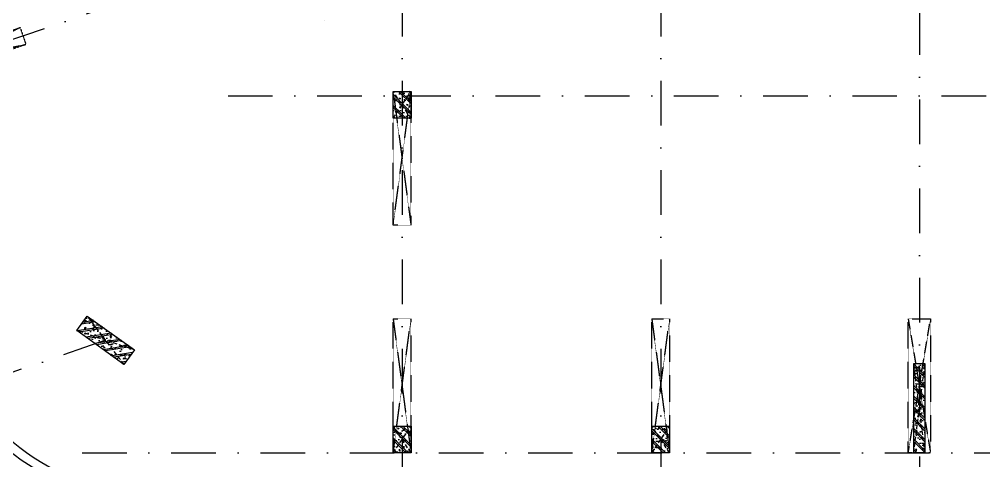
# Model space of a CAD drawing. Header units: millimetres. Extents: x -146681 to 1327256, y -72704 to 46237.
# Drawn here: x 680931 to 702558, y -32239 to -22349 of the extents above; entities that cross this region are included whole.
import ezdxf

# ---------------------------------------------------------------- set-up
doc = ezdxf.new("R2010")
doc.units = ezdxf.units.MM
doc.header["$MEASUREMENT"] = 0
for name, pattern in [('DASHDOT', [1, 0.5, -0.25, 0, -0.25]), ('DASHED', [4.5, 3, -1.5]), ('HIDDEN', [0.375, 0.25, -0.125])]:
    doc.linetypes.add(name, pattern=pattern)
for name, color, linetype in [('ccu11-Khuat', 9, 'DASHED'), ('KT-Luoi truc South Tower', 8, 'DASHDOT'), ('ST_MBDV Cot vach 220805$0$AUDIT_I_220805193045-5', 6, 'Continuous'), ('Xref_ST_MBDV Cot vach 30.7.2022|Xref_ST_MBDV Cot vach 30.7.2022|Xref_ST_MBDV Cot vach 30.7.2022|Xref_ST_MBDV Cot vach 30.7.2022|KC-Betong', 6, 'Continuous')]:
    doc.layers.add(name, color=color, linetype=linetype)
doc.layers.add('KT-Kich thuoc', color=159, linetype='Continuous', lineweight=18)

# ---------------------------------------------------------------- blocks, each defined once
blk = doc.blocks.new('Asix South Tower')
at = {"layer": 'KT-Luoi truc South Tower', "ltscale": 2000}
for p, q in [((-63417.87490314851, 64041.05673921612), (-47197.033225185, 17057.91526714839)), ((-33923.04987985664, 33491.90586446488), (-33923.04987985664, -4459.122004229663)), ((-45523.04987985664, 29903.76265438795), (-45523.04987985664, -4459.122004229663)), ((-39723.04987985664, 29903.76265438795), (-39723.04987985664, -4459.122004229663)), ((-45988.04467573483, 19684.58528915682), (-99978.07436427358, 1044.628550211004)), ((-49426.19052041019, 15570.41457926968), (10118.78413107293, 15570.41464694744)), ((-52170.8187159393, 10095.27362513065), (-96381.50558299036, -5168.38329681399)), ((-52698.1493129367, 7570.414579271775), (10118.78413107782, 7570.414646945297))]:
    blk.add_line(p, q, dxfattribs=at)
blk = doc.blocks.new('*U217')
h = blk.add_hatch()
h.set_pattern_fill('VATLIEU04', color=250, scale=40, style=0, pattern_type=2)
h.set_pattern_definition([(49.99999999999999, (-549.9999999999874, 1350.000000000006), (286.9040730403014, -25.10085399303804), [30, -330]), (355, (-549.9999999999874, 1350.000000000006), (-55.50053344520001, 300.8768534800047), [24, -264]), (100.4514, (-526.0913279999874, 1347.908264000006), (231.4037526856086, 275.7758168243814), [25.496076, -280.4568448]), (46.18420000000001, (-549.9999999999874, 1430.000000000006), (426.8964194502578, -66.20760573160723), [45, -495]), (96.6356, (-514.4253019999873, 1424.482677200006), (373.8650822194813, 389.6471483601767), [38.2441152, -420.6852]), (351.1842, (-549.9999999999874, 1430.000000000006), (373.8647780534509, 389.6474403701299), [36, -396]), (21, (-509.9999999999874, 1410.000000000006), (238.7628208473847, -161.0475562661355), [30, -330]), (326.0000000000001, (-509.9999999999874, 1410.000000000006), (97.32613276863269, 290.0600180187412), [24, -264]), (71.4514, (-490.1031067999874, 1396.579357600006), (336.089051432596, 129.012198683981), [25.496076, -280.4568448]), (37.50000000000001, (-549.9999999999874, 1350.000000000006), (4.863942126916267, 133.1575415325246), [0, -260.8, 0, -268, 0, -265]), (7.499999999999999, (-549.9999999999874, 1350.000000000006), (105.2278149768594, 157.7646847529441), [0, -152.8, 0, -254.8, 0, -101]), (327.5, (-639.1999999999874, 1350.000000000006), (213.5289744689636, -9.021948693751902), [0, -100, 0, -312, 0, -414]), (317.5, (-679.1999999999874, 1350.000000000006), (233.2744677369545, 40.04199293292709), [0, -130, 0, -207.2, 0, -294]), (45, (-549.9999999999874, 1350.000000000006), (-120.2081528017131, 120.2081528017131), []), (45, (-549.9999999999874, 1399.000000000006), (-120.2081528017131, 120.2081528017131), [])])
h.paths.add_polyline_path([(-475, -474.9999999999998), (-75, -475.0000000000038), (-74.99999999998738, 825.0000000000059), (-474.9999999999874, 825.00000000001)])
at = {"color": 6, "ltscale": 0.25}
blk.add_lwpolyline([(-475, -474.9999999999998), (-75, -475.0000000000038), (-74.99999999998738, 825.0000000000059), (-474.9999999999874, 825.00000000001)], close=True, dxfattribs=at)
at = {"layer": 'Defpoints', "linetype": 'ByBlock', "ltscale": 30}
for p, q in [((-75, -475.0000000000038), (-474.9999999999874, 825.00000000001)), ((-475, -474.9999999999998), (-74.99999999998738, 825.0000000000059))]:
    blk.add_line(p, q, dxfattribs=at)
blk = doc.blocks.new('*U325')
h = blk.add_hatch()
h.set_pattern_fill('VATLIEU04', color=250, scale=40, style=0, pattern_type=2)
h.set_pattern_definition([(49.99999999999999, (-549.9999999999942, 649.9999999999914), (286.9040730403014, -25.10085399303804), [30, -330]), (355, (-549.9999999999942, 649.9999999999914), (-55.50053344520001, 300.8768534800047), [24, -264]), (100.4514, (-526.0913279999942, 647.908263999991), (231.4037526856086, 275.7758168243814), [25.496076, -280.4568448]), (46.18420000000001, (-549.9999999999942, 729.9999999999914), (426.8964194502578, -66.20760573160723), [45, -495]), (96.6356, (-514.4253019999941, 724.482677199991), (373.8650822194813, 389.6471483601767), [38.2441152, -420.6852]), (351.1842, (-549.9999999999942, 729.9999999999914), (373.8647780534509, 389.6474403701299), [36, -396]), (21, (-509.9999999999942, 709.9999999999914), (238.7628208473847, -161.0475562661355), [30, -330]), (326.0000000000001, (-509.9999999999942, 709.9999999999914), (97.32613276863269, 290.0600180187412), [24, -264]), (71.4514, (-490.1031067999942, 696.579357599991), (336.089051432596, 129.012198683981), [25.496076, -280.4568448]), (37.50000000000001, (-549.9999999999942, 649.9999999999914), (4.863942126916267, 133.1575415325246), [0, -260.8, 0, -268, 0, -265]), (7.499999999999999, (-549.9999999999942, 649.9999999999914), (105.2278149768594, 157.7646847529441), [0, -152.8, 0, -254.8, 0, -101]), (327.5, (-639.1999999999942, 649.9999999999914), (213.5289744689636, -9.021948693751902), [0, -100, 0, -312, 0, -414]), (317.5, (-679.1999999999942, 649.9999999999914), (233.2744677369545, 40.04199293292709), [0, -130, 0, -207.2, 0, -294]), (45, (-549.9999999999942, 649.9999999999914), (-120.2081528017131, 120.2081528017131), []), (45, (-549.9999999999942, 698.9999999999914), (-120.2081528017131, 120.2081528017131), [])])
h.paths.add_polyline_path([(-475, -474.9999999999998), (-75, -475.0000000000038), (-74.9999999999942, 124.9999999999914), (-474.9999999999942, 124.9999999999955)])
at = {"color": 6, "ltscale": 0.25}
blk.add_lwpolyline([(-475, -474.9999999999998), (-75, -475.0000000000038), (-74.9999999999942, 124.9999999999914), (-474.9999999999942, 124.9999999999955)], close=True, dxfattribs=at)
at = {"layer": 'Defpoints', "linetype": 'ByBlock', "ltscale": 30}
for p, q in [((-75, -475.0000000000038), (-474.9999999999942, 124.9999999999955)), ((-475, -474.9999999999998), (-74.9999999999942, 124.9999999999914))]:
    blk.add_line(p, q, dxfattribs=at)
blk = doc.blocks.new('*U326')
h = blk.add_hatch()
h.set_pattern_fill('VATLIEU04', color=250, scale=40, style=0, pattern_type=2)
h.set_pattern_definition([(49.99999999999999, (-699.999999999988, 2050.000000001254), (286.9040730403014, -25.10085399303804), [30, -330]), (355, (-699.999999999988, 2050.000000001254), (-55.50053344520001, 300.8768534800047), [24, -264]), (100.4514, (-676.0913279999879, 2047.908264001254), (231.4037526856086, 275.7758168243814), [25.496076, -280.4568448]), (46.18420000000001, (-699.999999999988, 2130.000000001254), (426.8964194502578, -66.20760573160723), [45, -495]), (96.6356, (-664.4253019999878, 2124.482677201254), (373.8650822194813, 389.6471483601767), [38.2441152, -420.6852]), (351.1842, (-699.999999999988, 2130.000000001254), (373.8647780534509, 389.6474403701299), [36, -396]), (21, (-659.999999999988, 2110.000000001254), (238.7628208473847, -161.0475562661355), [30, -330]), (326.0000000000001, (-659.999999999988, 2110.000000001254), (97.32613276863269, 290.0600180187412), [24, -264]), (71.4514, (-640.1031067999879, 2096.579357601254), (336.089051432596, 129.012198683981), [25.496076, -280.4568448]), (37.50000000000001, (-699.999999999988, 2050.000000001254), (4.863942126916267, 133.1575415325246), [0, -260.8, 0, -268, 0, -265]), (7.499999999999999, (-699.999999999988, 2050.000000001254), (105.2278149768594, 157.7646847529441), [0, -152.8, 0, -254.8, 0, -101]), (327.5, (-789.199999999988, 2050.000000001254), (213.5289744689636, -9.021948693751902), [0, -100, 0, -312, 0, -414]), (317.5, (-829.199999999988, 2050.000000001254), (233.2744677369545, 40.04199293292709), [0, -130, 0, -207.2, 0, -294]), (45, (-699.999999999988, 2050.000000001254), (-120.2081528017131, 120.2081528017131), []), (45, (-699.999999999988, 2099.000000001254), (-120.2081528017131, 120.2081528017131), [])])
h.paths.add_polyline_path([(-475, -474.9999999999998), (-225.0000000000073, -475.0000000000023), (-224.9999999999879, 1525.000000001254), (-474.9999999999806, 1525.000000001257)])
at = {"color": 6, "ltscale": 0.25}
blk.add_lwpolyline([(-475, -474.9999999999998), (-225.0000000000073, -475.0000000000023), (-224.9999999999879, 1525.000000001254), (-474.9999999999806, 1525.000000001257)], close=True, dxfattribs=at)
at = {"layer": 'Defpoints', "linetype": 'ByBlock', "ltscale": 30}
for p, q in [((-225.0000000000073, -475.0000000000023), (-474.9999999999806, 1525.000000001257)), ((-475, -474.9999999999998), (-224.9999999999879, 1525.000000001254))]:
    blk.add_line(p, q, dxfattribs=at)
blk = doc.blocks.new('*U324')
h = blk.add_hatch()
h.set_pattern_fill('VATLIEU04', color=250, scale=40, style=0, pattern_type=2)
h.set_pattern_definition([(49.99999999999999, (-549.9999999999942, 650.0000000004525), (286.9040730403014, -25.10085399303804), [30, -330]), (355, (-549.9999999999942, 650.0000000004525), (-55.50053344520001, 300.8768534800047), [24, -264]), (100.4514, (-526.0913279999942, 647.9082640004522), (231.4037526856086, 275.7758168243814), [25.496076, -280.4568448]), (46.18420000000001, (-549.9999999999942, 730.0000000004525), (426.8964194502578, -66.20760573160723), [45, -495]), (96.6356, (-514.4253019999941, 724.4826772004521), (373.8650822194813, 389.6471483601767), [38.2441152, -420.6852]), (351.1842, (-549.9999999999942, 730.0000000004525), (373.8647780534509, 389.6474403701299), [36, -396]), (21, (-509.9999999999942, 710.0000000004525), (238.7628208473847, -161.0475562661355), [30, -330]), (326.0000000000001, (-509.9999999999942, 710.0000000004525), (97.32613276863269, 290.0600180187412), [24, -264]), (71.4514, (-490.1031067999942, 696.5793576004521), (336.089051432596, 129.012198683981), [25.496076, -280.4568448]), (37.50000000000001, (-549.9999999999942, 650.0000000004525), (4.863942126916267, 133.1575415325246), [0, -260.8, 0, -268, 0, -265]), (7.499999999999999, (-549.9999999999942, 650.0000000004525), (105.2278149768594, 157.7646847529441), [0, -152.8, 0, -254.8, 0, -101]), (327.5, (-639.1999999999942, 650.0000000004525), (213.5289744689636, -9.021948693751902), [0, -100, 0, -312, 0, -414]), (317.5, (-679.1999999999942, 650.0000000004525), (233.2744677369545, 40.04199293292709), [0, -130, 0, -207.2, 0, -294]), (45, (-549.9999999999942, 650.0000000004525), (-120.2081528017131, 120.2081528017131), []), (45, (-549.9999999999942, 699.0000000004525), (-120.2081528017131, 120.2081528017131), [])])
h.paths.add_polyline_path([(-475, -474.9999999999998), (-75, -475.0000000000038), (-74.9999999999942, 125.0000000004525), (-474.9999999999942, 125.0000000004566)])
at = {"color": 6, "ltscale": 0.25}
blk.add_lwpolyline([(-475, -474.9999999999998), (-75, -475.0000000000038), (-74.9999999999942, 125.0000000004525), (-474.9999999999942, 125.0000000004566)], close=True, dxfattribs=at)
at = {"layer": 'Defpoints', "linetype": 'ByBlock', "ltscale": 30}
for p, q in [((-75, -475.0000000000038), (-474.9999999999942, 125.0000000004566)), ((-475, -474.9999999999998), (-74.9999999999942, 125.0000000004525))]:
    blk.add_line(p, q, dxfattribs=at)
blk = doc.blocks.new('*U386')
at = {"color": 6, "linetype": 'HIDDEN', "ltscale": 10}
for p, q in [((-74.9999999999709, 2524.999999999996), (-475, -474.9999999999998)), ((-75, -475.0000000000038), (-474.9999999999709, 2525))]:
    blk.add_line(p, q, dxfattribs=at)
blk.add_lwpolyline([(-475, -474.9999999999998), (-75, -475.0000000000038), (-74.9999999999709, 2524.999999999996), (-474.9999999999709, 2525)], close=True, dxfattribs=at)
blk = doc.blocks.new('*U388')
at = {"color": 6, "linetype": 'HIDDEN', "ltscale": 10}
for p, q in [((-74.9999999999709, 2524.999999999996), (-475, -474.9999999999998)), ((-75, -475.0000000000038), (-474.9999999999709, 2525))]:
    blk.add_line(p, q, dxfattribs=at)
blk.add_lwpolyline([(-475, -474.9999999999998), (-75, -475.0000000000038), (-74.9999999999709, 2524.999999999996), (-474.9999999999709, 2525)], close=True, dxfattribs=at)
blk = doc.blocks.new('*U389')
at = {"color": 6, "linetype": 'HIDDEN', "ltscale": 10}
for p, q in [((-74.9999999999709, 2524.999999999996), (-475, -474.9999999999998)), ((-75, -475.0000000000038), (-474.9999999999709, 2525))]:
    blk.add_line(p, q, dxfattribs=at)
blk.add_lwpolyline([(-475, -474.9999999999998), (-75, -475.0000000000038), (-74.9999999999709, 2524.999999999996), (-474.9999999999709, 2525)], close=True, dxfattribs=at)
blk = doc.blocks.new('*U390')
at = {"color": 6, "linetype": 'HIDDEN', "ltscale": 10}
for p, q in [((-74.9999999999709, 2524.999999999996), (-475, -474.9999999999998)), ((-75, -475.0000000000038), (-474.9999999999709, 2525))]:
    blk.add_line(p, q, dxfattribs=at)
blk.add_lwpolyline([(-475, -474.9999999999998), (-75, -475.0000000000038), (-74.9999999999709, 2524.999999999996), (-474.9999999999709, 2525)], close=True, dxfattribs=at)
blk = doc.blocks.new('*U380')
at = {"color": 6, "linetype": 'HIDDEN', "ltscale": 10}
for p, q in [((25.0000000000291, 2524.999999999995), (-475, -474.9999999999998)), ((25, -475.0000000000047), (-474.9999999999709, 2525))]:
    blk.add_line(p, q, dxfattribs=at)
blk.add_lwpolyline([(-475, -474.9999999999998), (25, -475.0000000000047), (25.0000000000291, 2524.999999999995), (-474.9999999999709, 2525)], close=True, dxfattribs=at)
blk = doc.blocks.new('*U50')
h = blk.add_hatch()
h.set_pattern_fill('VATLIEU04', color=250, scale=40, style=0, pattern_type=2)
h.set_pattern_definition([(49.99999999999999, (-549.9999999999873, 1349.999999999996), (286.9040730403014, -25.10085399303804), [30, -330]), (355, (-549.9999999999873, 1349.999999999996), (-55.50053344520001, 300.8768534800047), [24, -264]), (100.4514, (-526.0913279999872, 1347.908263999996), (231.4037526856086, 275.7758168243814), [25.496076, -280.4568448]), (46.18420000000001, (-549.9999999999873, 1429.999999999996), (426.8964194502578, -66.20760573160723), [45, -495]), (96.6356, (-514.4253019999871, 1424.482677199996), (373.8650822194813, 389.6471483601767), [38.2441152, -420.6852]), (351.1842, (-549.9999999999873, 1429.999999999996), (373.8647780534509, 389.6474403701299), [36, -396]), (21, (-509.9999999999874, 1409.999999999996), (238.7628208473847, -161.0475562661355), [30, -330]), (326.0000000000001, (-509.9999999999874, 1409.999999999996), (97.32613276863269, 290.0600180187412), [24, -264]), (71.4514, (-490.1031067999874, 1396.579357599996), (336.089051432596, 129.012198683981), [25.496076, -280.4568448]), (37.50000000000001, (-549.9999999999873, 1349.999999999996), (4.863942126916267, 133.1575415325246), [0, -260.8, 0, -268, 0, -265]), (7.499999999999999, (-549.9999999999873, 1349.999999999996), (105.2278149768594, 157.7646847529441), [0, -152.8, 0, -254.8, 0, -101]), (327.5, (-639.1999999999873, 1349.999999999996), (213.5289744689636, -9.021948693751902), [0, -100, 0, -312, 0, -414]), (317.5, (-679.1999999999873, 1349.999999999996), (233.2744677369545, 40.04199293292709), [0, -130, 0, -207.2, 0, -294]), (45, (-549.9999999999873, 1349.999999999996), (-120.2081528017131, 120.2081528017131), []), (45, (-549.9999999999873, 1398.999999999996), (-120.2081528017131, 120.2081528017131), [])])
h.paths.add_polyline_path([(-475, -474.9999999999998), (-75, -475.0000000000038), (-74.99999999998738, 824.9999999999959), (-474.9999999999874, 825)])
at = {"color": 6, "ltscale": 0.25}
blk.add_lwpolyline([(-475, -474.9999999999998), (-75, -475.0000000000038), (-74.99999999998738, 824.9999999999959), (-474.9999999999874, 825)], close=True, dxfattribs=at)
at = {"layer": 'Defpoints', "linetype": 'ByBlock', "ltscale": 30}
for p, q in [((-75, -475.0000000000038), (-474.9999999999874, 825)), ((-475, -474.9999999999998), (-74.99999999998738, 824.9999999999959))]:
    blk.add_line(p, q, dxfattribs=at)
blk = doc.blocks.new('MBCV-T37')
at = {"layer": 'ST_MBDV Cot vach 220805$0$AUDIT_I_220805193045-5', "linetype": 'ByBlock', "xscale": -1}
for name, p, rotation in [('*U325', (-12025.06222802144, -1924.819758567101, -1.42952949676547e-05), 359.9999999999985), ('*U217', (-18415.85277194134, -7700.422258894017, 6.165316647165119e-05), 54.35941822448696), ('*U326', (-500.0622280213283, -9424.819758564932, -1.429529496787675e-05), 359.9999999999985), ('*U324', (-12025.06222802133, -9424.819758565747, -1.429529496765471e-05), 359.9999999999985), ('*U325', (-6225.062228021445, -9424.81975856534, -1.429529496765471e-05), 359.9999999999985)]:
    blk.add_blockref(name, p, dxfattribs=dict(at, rotation=rotation))
at = {"layer": 'Xref_ST_MBDV Cot vach 30.7.2022|Xref_ST_MBDV Cot vach 30.7.2022|Xref_ST_MBDV Cot vach 30.7.2022|Xref_ST_MBDV Cot vach 30.7.2022|KC-Betong', "linetype": 'ByBlock'}
for name, p, xscale, rotation in [('*U388', (-22726.56526222848, -1123.849837700771, 8.299985258048776e-05), -0.9999999999999997, 289.0471379532163), ('*U386', (-12025.43960490497, -4325.000486637851, 7.051615297746392e-06), -1, 359.9999999999985), ('*U50', (-18416.2301488251, -7700.602986964317, 8.300007673705227e-05), -0.9999999999999997, 54.35941822448728), ('*U389', (-12025.43960490497, -9425.000486635989, 8.29998525807098e-05), -1, 359.9999999999985), ('*U390', (-6225.439604904968, -9425.000486635581, 8.29998525807098e-05), -1, 359.9999999999985), ('*U380', (-375.4396049049683, -9425.000486635174, 8.299985258026571e-05), -1, 359.9999999999985)]:
    blk.add_blockref(name, p, dxfattribs=dict(at, xscale=xscale, rotation=rotation))
blk = doc.blocks.new('mbkc-t37')
at = {"elevation": 4.458521374368855e-05}
for points in [[(-26285.84905972192, 27544.13621940781), (-26286.75217843894, 27543.82441936059), (-28875.47346744454, 34907.55159271641, 0.3383369275737885), (-32748.90404082043, 36443.74183729629), (-62184.65321586793, 26288.64129227358, 0.4594566638934902), (-64224.75314362464, 21139.22194988884), (-55456.04482255038, 6812.864930213022, 0.2796886410766748), (-50489.87256023497, 5781.479104847196), (-27772.44800690282, 13619.18711417091, 0.2042794764179826), (-27706.14131651446, 13740.29972149261), (-27482.35346303508, 14770.16946779525, -0.275411558420597), (-26754.50540207326, 15570.68058256338), (-22342.11732573831, 17088.55666020441, -0.4141945204059637), (-21181.0411169352, 16524.03317039953), (-12851.82475929544, -7566.679840028301, 0.3197537419032751), (-8031.785266063176, -11000.18073001389), (37105.59623749531, -11000.18073001389, 0.3653099340488337), (42071.56812999654, -6689.458727371566, 0.1024343471952136), (42062.59286841122, -5067.552595500791), (39621.42709744861, 6403.080977756574, 0.1326112318916029), (38155.10489113629, 9201.696160682113, 0.06649945757597092), (37023.91901351791, 10116.12182638138, 0.1376152775427903), (34943.32370387134, 10699.81926991716), (9299.622612856328, 10699.81926998532)], [(-53501.66349917674, 5907.784363705599, 0.1611946573830226), (-50555.90817784052, 5970.264765772001), (-27900.77332028141, 13786.48229115849), (-27678.06837900751, 14811.36848495413, -0.274306576254146), (-26816.31484984676, 15760.92095648488), (-22407.31009360182, 17277.63316083582, -0.4141533536754791), (-20992.01996030263, 16589.38607657278), (-12662.80360269814, -7501.326933753211, 0.3197537419032768), (-8031.785266063176, -10800.18073001391), (37104.14336379024, -10800.18073001389, 0.1514665713445437), (39863.68269264442, -9899.999987770272)]]:
    blk.add_lwpolyline(points, format="xyb", dxfattribs=at)
at = {"layer": 'ccu11-Khuat'}
blk.add_blockref('MBCV-T37', (9300.000000003725, 3.172317519783974e-09, 3.753376101558272e-05), dxfattribs=at)

msp = doc.modelspace()

# ---------------------------------------------------------------- block references
msp.add_blockref('mbkc-t37', (691965.5850077784, -22163.93634343764, -4.458521374368855e-05))
at = {"layer": 'KT-Kich thuoc'}
msp.add_blockref('Asix South Tower', (735038.1951289377, -39634.35096379507), dxfattribs=at)

doc.saveas('drawing.dxf')
